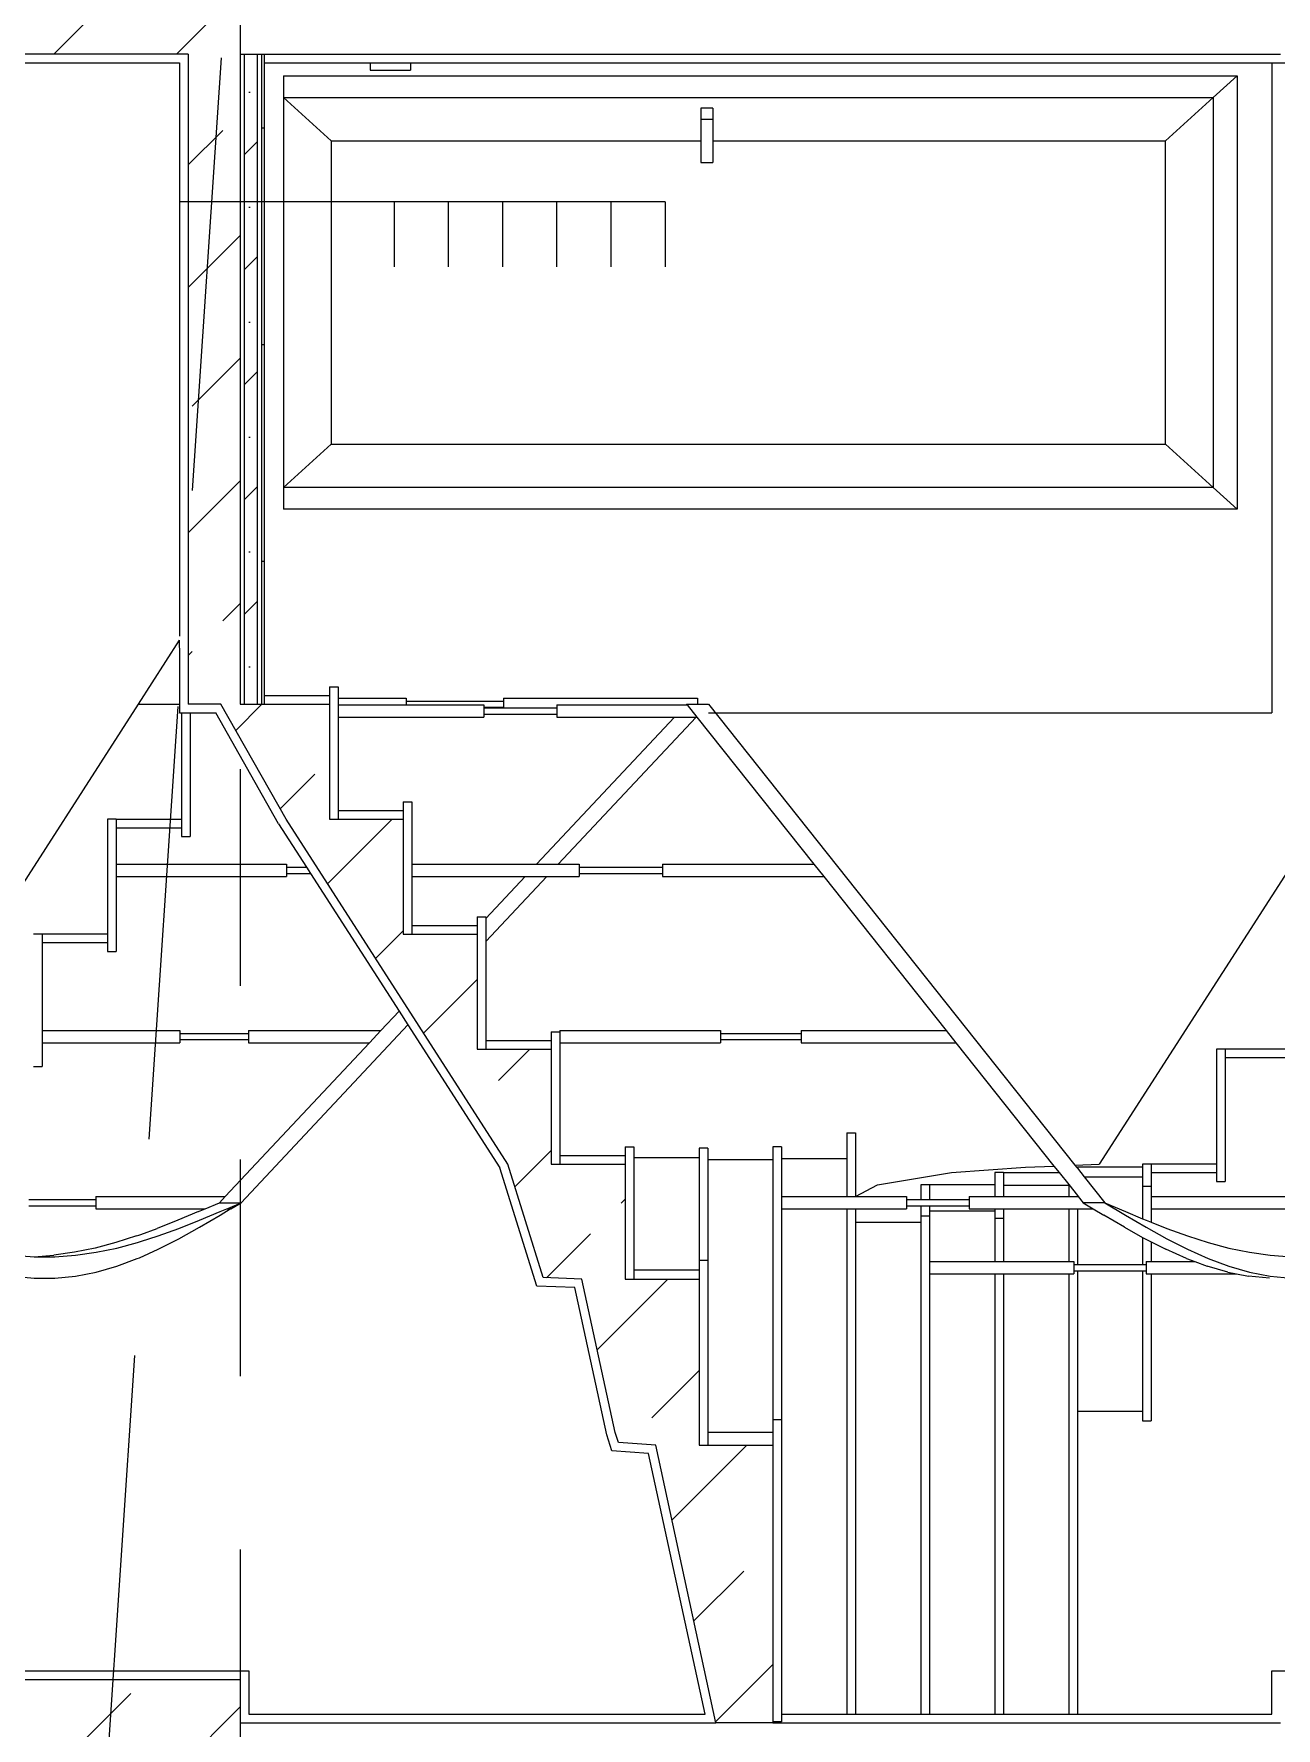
# Model space of a CAD drawing. Header units: metres. Extents: x -220 to 294, y -29 to 18.
# Drawn here: x -187.033 to -186.316, y -6.048 to -5.071 of the extents above; entities that cross this region are included whole.
import ezdxf

# ---------------------------------------------------------------- set-up
doc = ezdxf.new("R2010")
doc.units = ezdxf.units.M
doc.header["$MEASUREMENT"] = 0
doc.linetypes.add('DASHED2', pattern=[0.375, 0.25, -0.125])
doc.linetypes.add('DASHED4', pattern=[0.1875, 0.125, -0.0625])
for name, color, linetype in [('Cizgi', 7, 'Continuous'), ('Rota', 7, 'Continuous'), ('Standart', 7, 'Continuous'), ('Tarama', 7, 'Continuous')]:
    doc.layers.add(name, color=color, linetype=linetype)

msp = doc.modelspace()

# ---------------------------------------------------------------- hatches: boundary and pattern name
at = {"layer": 'Tarama', "linetype": 'Continuous', "lineweight": -3}
h = msp.add_hatch(dxfattribs=at)
h.set_pattern_fill('ANSI33', color=58, scale=0.4, style=0)
h.paths.add_polyline_path([(-187.03851, -5.08239), (-187.03851, -5.01989), (-186.91351, -5.01989), (-186.91351, -5.08239)])
h = msp.add_hatch(dxfattribs=at)
h.set_pattern_fill('ANSI33', color=58, scale=0.4, style=0)
h.paths.add_polyline_path([(-186.94351, -5.45739), (-186.94351, -5.08239), (-186.91351, -5.08239), (-186.91351, -5.45739)])
h = msp.add_hatch(dxfattribs=at)
h.set_pattern_fill('DOTS', color=58, scale=0.8, style=0)
h.paths.add_polyline_path([(-186.91351, -5.45739), (-186.91351, -5.08239), (-186.91101, -5.08239), (-186.91101, -5.45739)])
h = msp.add_hatch(dxfattribs=at)
h.set_pattern_fill('SACNCR', color=58, scale=0.5, style=0)
h.paths.add_polyline_path([(-186.91101, -5.45739), (-186.91101, -5.08239), (-186.90351, -5.08239), (-186.90351, -5.45739)])
h = msp.add_hatch(dxfattribs=at)
h.set_pattern_fill('DOTS', color=58, scale=0.8, style=0)
h.paths.add_polyline_path([(-186.90351, -5.45739), (-186.90351, -5.08239), (-186.90101, -5.08239), (-186.90101, -5.45739)])
h = msp.add_hatch(dxfattribs=at)
h.set_pattern_fill('NET', color=163, style=0)
h.paths.add_polyline_path([(-186.90101, -5.45739), (-186.90101, -5.08239), (-186.89976, -5.08239), (-186.89976, -5.45739)])
h = msp.add_hatch(dxfattribs=at)
h.set_pattern_fill('ANSI33', color=58, scale=0.4, style=0)
h.paths.add_polyline_path([(-186.6392, -6.04489), (-186.67388, -5.88476), (-186.6954, -5.88319), (-186.69729, -5.87745), (-186.71653, -5.78902), (-186.73881, -5.7881), (-186.75917, -5.72265), (-186.88711, -5.5237), (-186.92476, -5.45739), (-186.86211, -5.45739), (-186.86211, -5.5237), (-186.81947, -5.5237), (-186.81947, -5.59002), (-186.77682, -5.59002), (-186.77682, -5.65634), (-186.73417, -5.65634), (-186.73417, -5.72265), (-186.69153, -5.72265), (-186.69153, -5.78902), (-186.64888, -5.78902), (-186.64888, -5.88476), (-186.60623, -5.88476), (-186.60623, -6.04489)])
h = msp.add_hatch(dxfattribs=at)
h.set_pattern_fill('ANSI33', color=58, scale=0.4, style=0)
h.paths.add_polyline_path([(-187.03851, -6.08239), (-187.03851, -6.01989), (-186.91351, -6.01989), (-186.91351, -6.08239)])

# ---------------------------------------------------------------- linework, layer by layer
at = {"layer": 'Cizgi', "color": 73, "linetype": 'DASHED4', "lineweight": -3}
msp.add_lwpolyline([(-186.91351, -3.01989), (-186.91351, -6.95739)], dxfattribs=at)
at = {"layer": 'Cizgi', "color": 7, "linetype": 'Continuous', "lineweight": -3}
for points in [[(-186.91351, -5.04489), (-186.91351, -5.08239)], [(-186.94351, -5.08239), (-187.03851, -5.08239)], [(-186.94351, -5.08239), (-186.94351, -5.34473)], [(-186.91351, -5.08239), (-186.91351, -5.45739)], [(-186.94351, -5.34473), (-186.94351, -5.45739)], [(-186.92476, -5.45739), (-186.94351, -5.45739)], [(-186.88711, -5.5237), (-186.92476, -5.45739)], [(-186.91351, -5.45739), (-186.89976, -5.45739)], [(-186.89976, -5.45739), (-186.86211, -5.45739)], [(-186.86211, -5.45739), (-186.86211, -5.5237)], [(-186.75917, -5.72265), (-186.88711, -5.5237)], [(-186.86211, -5.5237), (-186.85711, -5.5237)], [(-186.85711, -5.5237), (-186.81947, -5.5237)], [(-186.81947, -5.5237), (-186.81947, -5.59002)], [(-186.81947, -5.59002), (-186.81447, -5.59002)], [(-186.81447, -5.59002), (-186.77682, -5.59002)], [(-186.77682, -5.59002), (-186.77682, -5.65634)], [(-186.77682, -5.65634), (-186.77182, -5.65634)], [(-186.77182, -5.65634), (-186.73417, -5.65634)], [(-186.73417, -5.65634), (-186.73417, -5.72265)], [(-186.73881, -5.7881), (-186.75917, -5.72265)], [(-186.73417, -5.72265), (-186.72917, -5.72265)], [(-186.72917, -5.72265), (-186.69153, -5.72265)], [(-186.69153, -5.72265), (-186.69153, -5.78902)], [(-186.71653, -5.78902), (-186.73881, -5.7881)], [(-186.69729, -5.87745), (-186.71653, -5.78902)], [(-186.69153, -5.78902), (-186.68653, -5.78902)], [(-186.68653, -5.78902), (-186.64888, -5.78902)], [(-186.64888, -5.78902), (-186.64888, -5.88476)], [(-186.6954, -5.88319), (-186.69729, -5.87745)], [(-186.67388, -5.88476), (-186.6954, -5.88319)], [(-186.6392, -6.04489), (-186.67388, -5.88476)], [(-186.64888, -5.88476), (-186.64388, -5.88476)], [(-186.64388, -5.88476), (-186.60623, -5.88476)], [(-186.60623, -5.88476), (-186.60623, -6.04436)], [(-187.32623, -6.01989), (-186.98947, -6.01989)], [(-186.98947, -6.01989), (-186.91351, -6.01989)], [(-186.91351, -6.01989), (-186.91351, -6.04489)], [(-186.91351, -6.04489), (-186.91351, -6.08239)], [(-186.60623, -6.04489), (-186.6392, -6.04489)], [(-186.60623, -6.04436), (-186.60623, -6.04489)]]:
    msp.add_lwpolyline(points, dxfattribs=at)
at = {"layer": 'Cizgi', "color": 241, "linetype": 'Continuous', "lineweight": -3}
for points in [[(-187.62476, -5.08739), (-186.94851, -5.08739)], [(-186.94851, -5.08739), (-186.94851, -5.41819)], [(-186.89976, -5.08739), (-186.83851, -5.08739)], [(-186.83851, -5.08739), (-186.81529, -5.08739)], [(-186.81529, -5.08739), (-186.22351, -5.08739)], [(-186.94867, -5.42047), (-186.94851, -5.42933)], [(-186.94851, -5.42933), (-186.94851, -5.45739)], [(-186.94851, -5.45739), (-186.94851, -5.46239)], [(-186.94851, -5.46239), (-186.94741, -5.46239)], [(-186.94741, -5.46239), (-186.94241, -5.46239)], [(-186.94241, -5.46239), (-186.92767, -5.46239)], [(-186.89139, -5.52629), (-186.92767, -5.46239)], [(-186.89139, -5.52629), (-186.87521, -5.55145)], [(-186.87521, -5.55145), (-186.87294, -5.55499)], [(-186.87294, -5.55499), (-186.82192, -5.63433)], [(-186.82192, -5.63433), (-186.81683, -5.64224)], [(-186.81683, -5.64224), (-186.76374, -5.72479)], [(-186.74253, -5.79295), (-186.76374, -5.72479)], [(-186.72059, -5.79385), (-186.74253, -5.79295)], [(-186.70212, -5.87877), (-186.72059, -5.79385)], [(-186.6991, -5.88793), (-186.70212, -5.87877)], [(-186.67797, -5.88947), (-186.6991, -5.88793)], [(-186.6454, -6.03989), (-186.67797, -5.88947)], [(-187.15564, -6.01489), (-186.98913, -6.01489)], [(-186.98913, -6.01489), (-186.98766, -6.01489)], [(-186.98766, -6.01489), (-186.90851, -6.01489)], [(-186.90851, -6.01489), (-186.90851, -6.03989)], [(-186.31851, -6.03989), (-186.31851, -6.01489)], [(-186.31851, -6.01489), (-186.18351, -6.01489)], [(-186.90851, -6.03989), (-186.6454, -6.03989)], [(-186.60123, -6.03989), (-186.56358, -6.03989)], [(-186.56358, -6.03989), (-186.55858, -6.03989)], [(-186.55858, -6.03989), (-186.52094, -6.03989)], [(-186.52094, -6.03989), (-186.51594, -6.03989)], [(-186.51594, -6.03989), (-186.47829, -6.03989)], [(-186.47829, -6.03989), (-186.47329, -6.03989)], [(-186.47329, -6.03989), (-186.43564, -6.03989)], [(-186.43564, -6.03989), (-186.43064, -6.03989)], [(-186.43064, -6.03989), (-186.31851, -6.03989)]]:
    msp.add_lwpolyline(points, dxfattribs=at)
at = {"layer": 'Cizgi', "color": 166, "linetype": 'Continuous', "lineweight": -3}
for points in [[(-186.91351, -5.08239), (-186.89976, -5.08239)], [(-186.89976, -5.08239), (-186.31351, -5.08239)], [(-186.91351, -6.04489), (-186.6392, -6.04489)], [(-186.60623, -6.04489), (-186.31351, -6.04489)]]:
    msp.add_lwpolyline(points, dxfattribs=at)
at = {"layer": 'Cizgi', "color": 38, "linetype": 'Continuous', "lineweight": -3}
for points in [[(-186.91101, -5.45739), (-186.91101, -5.08239)], [(-186.90351, -5.45739), (-186.90351, -5.08239)], [(-186.90101, -5.45739), (-186.90101, -5.08239)]]:
    msp.add_lwpolyline(points, dxfattribs=at)
at = {"layer": 'Cizgi', "color": 59, "linetype": 'Continuous', "lineweight": -3}
for points in [[(-186.89976, -5.08239), (-186.89976, -5.08739)], [(-186.89976, -5.08739), (-186.89976, -5.45239)], [(-186.89976, -5.45239), (-186.86211, -5.45239)], [(-186.89976, -5.45239), (-186.89976, -5.45739)], [(-186.86211, -5.44739), (-186.86211, -5.45239)], [(-186.86211, -5.44739), (-186.85711, -5.44739)], [(-186.86211, -5.45239), (-186.86211, -5.45739)], [(-186.85711, -5.44739), (-186.85711, -5.45385)], [(-186.85711, -5.45385), (-186.85711, -5.45776)], [(-186.85711, -5.45776), (-186.85711, -5.46483)], [(-186.85711, -5.46483), (-186.85711, -5.5187)], [(-186.85711, -5.5187), (-186.81947, -5.5187)], [(-186.85711, -5.5187), (-186.85711, -5.5237)], [(-186.81947, -5.5137), (-186.81947, -5.5187)], [(-186.81947, -5.5137), (-186.81447, -5.5137)], [(-186.81947, -5.5187), (-186.81947, -5.5237)], [(-186.81447, -5.5137), (-186.81447, -5.54968)], [(-186.81447, -5.54968), (-186.81447, -5.55675)], [(-186.81447, -5.55675), (-186.81447, -5.58502)], [(-186.81447, -5.58502), (-186.77682, -5.58502)], [(-186.81447, -5.58502), (-186.81447, -5.59002)], [(-186.77682, -5.58002), (-186.77682, -5.58502)], [(-186.77682, -5.58002), (-186.77182, -5.58002)], [(-186.77682, -5.58502), (-186.77682, -5.59002)], [(-186.77182, -5.58002), (-186.77182, -5.5809)], [(-186.77182, -5.5809), (-186.77182, -5.59423)], [(-186.77182, -5.59423), (-186.77182, -5.65134)], [(-186.73417, -5.64634), (-186.73417, -5.65134)], [(-186.73417, -5.64634), (-186.72917, -5.64634)], [(-186.72917, -5.64634), (-186.72917, -5.65259)], [(-186.77182, -5.65134), (-186.73417, -5.65134)], [(-186.77182, -5.65134), (-186.77182, -5.65634)], [(-186.73417, -5.65134), (-186.73417, -5.65634)], [(-186.72917, -5.65259), (-186.72917, -5.71765)], [(-186.69153, -5.71265), (-186.69153, -5.71765)], [(-186.69153, -5.71265), (-186.68653, -5.71265)], [(-186.68653, -5.71265), (-186.68653, -5.71893)], [(-186.72917, -5.71765), (-186.69153, -5.71765)], [(-186.72917, -5.71765), (-186.72917, -5.72265)], [(-186.69153, -5.71765), (-186.69153, -5.72265)], [(-186.68653, -5.71893), (-186.68653, -5.78353)], [(-186.68653, -5.78353), (-186.64888, -5.78353)], [(-186.68653, -5.78353), (-186.68653, -5.78902)], [(-186.64888, -5.77805), (-186.64888, -5.78353)], [(-186.64888, -5.77805), (-186.64388, -5.77805)], [(-186.64888, -5.78353), (-186.64888, -5.78902)], [(-186.64388, -5.77805), (-186.64388, -5.87733)], [(-186.60623, -5.86991), (-186.60623, -5.87733)], [(-186.60623, -5.86991), (-186.60123, -5.86991)], [(-186.60123, -5.86991), (-186.60123, -6.03989)], [(-186.64388, -5.87733), (-186.60623, -5.87733)], [(-186.64388, -5.87733), (-186.64388, -5.88476)], [(-186.60623, -5.87733), (-186.60623, -5.88476)], [(-186.60123, -6.04436), (-186.60623, -6.04436)], [(-186.60123, -6.03989), (-186.60123, -6.04436)]]:
    msp.add_lwpolyline(points, dxfattribs=at)
at = {"layer": 'Cizgi', "color": 98, "linetype": 'Continuous', "lineweight": -3}
for points in [[(-186.83851, -5.08739), (-186.83851, -5.09176)], [(-186.81529, -5.08739), (-186.81529, -5.09176)], [(-186.88851, -5.09489), (-186.88851, -5.10739)], [(-186.88851, -5.09489), (-186.33851, -5.09489)], [(-186.83851, -5.09176), (-186.81529, -5.09176)], [(-186.35226, -5.10739), (-186.33851, -5.09489)], [(-186.33851, -5.09489), (-186.33851, -5.34489)], [(-186.88851, -5.10739), (-186.35226, -5.10739)], [(-186.88851, -5.10739), (-186.86101, -5.13239)], [(-186.88851, -5.10739), (-186.88851, -5.33239)], [(-186.37976, -5.13239), (-186.35226, -5.10739)], [(-186.35226, -5.10739), (-186.35226, -5.33239)], [(-186.64101, -5.11364), (-186.64789, -5.11364)], [(-186.64789, -5.11364), (-186.64789, -5.11989)], [(-186.64789, -5.11989), (-186.64101, -5.11989)], [(-186.64789, -5.11989), (-186.64789, -5.13239)], [(-186.64101, -5.11364), (-186.64101, -5.11989)], [(-186.64101, -5.11989), (-186.64101, -5.13239)], [(-186.86101, -5.13239), (-186.64789, -5.13239)], [(-186.86101, -5.13239), (-186.86101, -5.30739)], [(-186.64789, -5.13239), (-186.64789, -5.14489)], [(-186.64101, -5.13239), (-186.37976, -5.13239)], [(-186.64101, -5.13239), (-186.64101, -5.14489)], [(-186.37976, -5.30739), (-186.37976, -5.13239)], [(-186.64789, -5.14489), (-186.64101, -5.14489)], [(-186.86101, -5.30739), (-186.88851, -5.33239)], [(-186.86101, -5.30739), (-186.37976, -5.30739)], [(-186.37976, -5.30739), (-186.35226, -5.33239)], [(-186.35226, -5.33239), (-186.88851, -5.33239)], [(-186.88851, -5.33239), (-186.88851, -5.34489)], [(-186.35226, -5.33239), (-186.33851, -5.34489)], [(-186.33851, -5.34489), (-186.88851, -5.34489)], [(-186.94867, -5.42047), (-186.97241, -5.45739)], [(-186.97241, -5.45739), (-187.143, -5.72265)], [(-186.97241, -5.45739), (-186.95118, -5.45739)], [(-186.95118, -5.45739), (-186.95038, -5.45739)], [(-186.95038, -5.45739), (-186.94851, -5.45739)], [(-186.85711, -5.45385), (-186.81776, -5.45385)], [(-186.85711, -5.45776), (-186.81776, -5.45776)], [(-186.81776, -5.45385), (-186.81776, -5.45562)], [(-186.81776, -5.45562), (-186.76176, -5.45562)], [(-186.81776, -5.45562), (-186.81776, -5.45776)], [(-186.81776, -5.45776), (-186.77293, -5.45776)], [(-186.77293, -5.45776), (-186.77293, -5.45915)], [(-186.77293, -5.45915), (-186.76176, -5.45915)], [(-186.77293, -5.45915), (-186.77293, -5.45953)], [(-186.77293, -5.45953), (-186.76176, -5.45953)], [(-186.77293, -5.45953), (-186.77293, -5.46307)], [(-186.76176, -5.45385), (-186.64976, -5.45385)], [(-186.76176, -5.45385), (-186.76176, -5.45562)], [(-186.76176, -5.45562), (-186.76176, -5.45915)], [(-186.76176, -5.45915), (-186.76176, -5.45953)], [(-186.76176, -5.45953), (-186.73083, -5.45953)], [(-186.73083, -5.45776), (-186.65636, -5.45776)], [(-186.73083, -5.45776), (-186.73083, -5.45953)], [(-186.73083, -5.45953), (-186.73083, -5.46307)], [(-186.65601, -5.45739), (-186.65636, -5.45776)], [(-186.65636, -5.45776), (-186.65571, -5.45776)], [(-186.65601, -5.45739), (-186.65571, -5.45776)], [(-186.65601, -5.45739), (-186.64976, -5.45739)], [(-186.65571, -5.45776), (-186.65009, -5.46483)], [(-186.64976, -5.45385), (-186.64976, -5.45739)], [(-186.64976, -5.45739), (-186.64351, -5.45739)], [(-186.64351, -5.45739), (-186.43204, -5.72323)], [(-186.24741, -5.45739), (-186.418, -5.72265)], [(-186.94741, -5.46239), (-186.94741, -5.5237)], [(-186.94241, -5.46239), (-186.94241, -5.5337)], [(-186.85711, -5.46483), (-186.77293, -5.46483)], [(-186.77293, -5.46307), (-186.73083, -5.46307)], [(-186.77293, -5.46307), (-186.77293, -5.46483)], [(-186.66299, -5.46483), (-186.74255, -5.54968)], [(-186.73083, -5.46307), (-186.73083, -5.46483)], [(-186.73083, -5.46483), (-186.66299, -5.46483)], [(-186.65049, -5.46483), (-186.73005, -5.54968)], [(-186.66299, -5.46483), (-186.65049, -5.46483)], [(-186.65049, -5.46483), (-186.65009, -5.46483)], [(-186.65009, -5.46483), (-186.58259, -5.54968)], [(-186.98505, -5.5237), (-186.99005, -5.5237)], [(-186.99005, -5.5237), (-186.99005, -5.59002)], [(-186.98505, -5.5237), (-186.95569, -5.5237)], [(-186.98505, -5.5237), (-186.98505, -5.5287)], [(-186.98505, -5.5287), (-186.95603, -5.5287)], [(-186.98505, -5.5287), (-186.98505, -5.54968)], [(-186.95603, -5.5287), (-186.95514, -5.5287)], [(-186.95569, -5.5237), (-186.95481, -5.5237)], [(-186.95514, -5.5287), (-186.94741, -5.5287)], [(-186.95481, -5.5237), (-186.94741, -5.5237)], [(-186.94741, -5.5237), (-186.94741, -5.5287)], [(-186.94741, -5.5287), (-186.94741, -5.5337)], [(-186.94741, -5.5337), (-186.94241, -5.5337)], [(-186.98505, -5.54968), (-186.95746, -5.54968)], [(-186.98505, -5.54968), (-186.98505, -5.55675)], [(-186.95968, -5.54968), (-186.88688, -5.54968)], [(-186.88688, -5.54968), (-186.88688, -5.55145)], [(-186.81447, -5.54968), (-186.74255, -5.54968)], [(-186.74255, -5.54968), (-186.73005, -5.54968)], [(-186.73005, -5.54968), (-186.71809, -5.54968)], [(-186.71809, -5.54968), (-186.71809, -5.55145)], [(-186.66991, -5.54968), (-186.58259, -5.54968)], [(-186.66991, -5.54968), (-186.66991, -5.55145)], [(-186.58259, -5.54968), (-186.57697, -5.55675)], [(-186.98505, -5.55675), (-186.95794, -5.55675)], [(-186.98505, -5.55675), (-186.98505, -5.60002)], [(-186.95794, -5.55675), (-186.88688, -5.55675)], [(-186.88688, -5.55145), (-186.87521, -5.55145)], [(-186.88688, -5.55145), (-186.88688, -5.55499)], [(-186.88688, -5.55499), (-186.87294, -5.55499)], [(-186.88688, -5.55499), (-186.88688, -5.55675)], [(-186.81447, -5.55675), (-186.74918, -5.55675)], [(-186.74918, -5.55675), (-186.77182, -5.5809)], [(-186.73668, -5.55675), (-186.77182, -5.59423)], [(-186.74918, -5.55675), (-186.73668, -5.55675)], [(-186.73668, -5.55675), (-186.71809, -5.55675)], [(-186.71809, -5.55145), (-186.66991, -5.55145)], [(-186.71809, -5.55145), (-186.71809, -5.55499)], [(-186.71809, -5.55499), (-186.66991, -5.55499)], [(-186.71809, -5.55499), (-186.71809, -5.55675)], [(-186.66991, -5.55145), (-186.66991, -5.55499)], [(-186.66991, -5.55499), (-186.66991, -5.55675)], [(-186.66991, -5.55675), (-186.57697, -5.55675)], [(-186.57697, -5.55675), (-186.50636, -5.64552)], [(-187.0277, -5.59002), (-187.0327, -5.59002)], [(-186.99005, -5.59002), (-187.0277, -5.59002)], [(-187.0277, -5.59002), (-187.0277, -5.59502)], [(-186.99005, -5.59502), (-187.0277, -5.59502)], [(-187.0277, -5.59502), (-187.0277, -5.64552)], [(-186.99005, -5.59002), (-186.99005, -5.59502)], [(-186.99005, -5.59502), (-186.99005, -5.60002)], [(-186.99005, -5.60002), (-186.98505, -5.60002)], [(-186.82192, -5.63433), (-186.83241, -5.64552)], [(-187.0277, -5.64552), (-186.96398, -5.64552)], [(-187.0277, -5.64552), (-187.0277, -5.65259)], [(-186.96398, -5.64552), (-186.96293, -5.64552)], [(-186.96293, -5.64552), (-186.94841, -5.64552)], [(-186.94841, -5.64552), (-186.94841, -5.64728)], [(-186.94841, -5.64728), (-186.90876, -5.64728)], [(-186.94841, -5.64728), (-186.94841, -5.65082)], [(-186.81683, -5.64224), (-186.91307, -5.74489)], [(-186.90876, -5.64552), (-186.83241, -5.64552)], [(-186.90876, -5.64552), (-186.90876, -5.64728)], [(-186.90876, -5.64728), (-186.90876, -5.65082)], [(-186.83241, -5.64552), (-186.83904, -5.65259)], [(-186.72917, -5.64552), (-186.63642, -5.64552)], [(-186.72917, -5.64552), (-186.72917, -5.64634)], [(-186.63642, -5.64552), (-186.63642, -5.64728)], [(-186.63642, -5.64728), (-186.59005, -5.64728)], [(-186.63642, -5.64728), (-186.63642, -5.65082)], [(-186.59005, -5.64552), (-186.50636, -5.64552)], [(-186.59005, -5.64552), (-186.59005, -5.64728)], [(-186.59005, -5.64728), (-186.59005, -5.65082)], [(-186.50636, -5.64552), (-186.50074, -5.65259)], [(-187.0277, -5.65259), (-186.96447, -5.65259)], [(-187.0277, -5.65259), (-187.0277, -5.66634)], [(-186.96447, -5.65259), (-186.96341, -5.65259)], [(-186.96341, -5.65259), (-186.94841, -5.65259)], [(-186.94841, -5.65082), (-186.90876, -5.65082)], [(-186.94841, -5.65082), (-186.94841, -5.65259)], [(-186.83904, -5.65259), (-186.92226, -5.74135)], [(-186.90876, -5.65082), (-186.90876, -5.65259)], [(-186.90876, -5.65259), (-186.83904, -5.65259)], [(-186.72917, -5.65259), (-186.63642, -5.65259)], [(-186.63642, -5.65082), (-186.59005, -5.65082)], [(-186.63642, -5.65082), (-186.63642, -5.65259)], [(-186.59005, -5.65082), (-186.59005, -5.65259)], [(-186.59005, -5.65259), (-186.50074, -5.65259)], [(-186.50074, -5.65259), (-186.44415, -5.72374)], [(-186.34535, -5.65634), (-186.35035, -5.65634)], [(-186.35035, -5.65634), (-186.35035, -5.72265)], [(-186.3077, -5.65634), (-186.34535, -5.65634)], [(-186.34535, -5.65634), (-186.34535, -5.66134)], [(-187.0327, -5.66634), (-187.0277, -5.66634)], [(-186.3077, -5.66134), (-186.34535, -5.66134)], [(-186.34535, -5.66134), (-186.34535, -5.73265)], [(-186.56358, -5.70453), (-186.56358, -5.71952)], [(-186.56358, -5.70453), (-186.55858, -5.70453)], [(-186.55858, -5.70453), (-186.55858, -5.7413)], [(-186.64388, -5.71345), (-186.64888, -5.71345)], [(-186.64888, -5.71345), (-186.64888, -5.71893)], [(-186.64388, -5.71345), (-186.64388, -5.72011)], [(-186.60123, -5.71268), (-186.60623, -5.71268)], [(-186.60623, -5.71268), (-186.60623, -5.72011)], [(-186.60123, -5.71268), (-186.60123, -5.71952)], [(-186.64888, -5.71893), (-186.68653, -5.71893)], [(-186.64888, -5.71893), (-186.64888, -5.77805)], [(-186.60623, -5.72011), (-186.64388, -5.72011)], [(-186.64388, -5.72011), (-186.64388, -5.77805)], [(-186.60623, -5.72011), (-186.60623, -5.86991)], [(-186.56358, -5.71952), (-186.60123, -5.71952)], [(-186.60123, -5.71952), (-186.60123, -5.74135)], [(-186.56358, -5.71952), (-186.56358, -5.74135)], [(-186.50329, -5.72753), (-186.46064, -5.72442)], [(-186.46064, -5.72442), (-186.44415, -5.72374)], [(-186.44415, -5.72374), (-186.44113, -5.72753)], [(-186.43204, -5.72323), (-186.418, -5.72265)], [(-186.43204, -5.72323), (-186.4311, -5.72442)], [(-186.4311, -5.72442), (-186.43064, -5.72442)], [(-186.4311, -5.72442), (-186.43064, -5.725)], [(-186.393, -5.72442), (-186.43064, -5.72442)], [(-186.43064, -5.72442), (-186.43064, -5.725)], [(-186.43064, -5.725), (-186.42674, -5.7299)], [(-186.388, -5.72265), (-186.393, -5.72265)], [(-186.393, -5.72265), (-186.393, -5.72442)], [(-186.393, -5.72442), (-186.393, -5.7299)], [(-186.35035, -5.72265), (-186.388, -5.72265)], [(-186.388, -5.72265), (-186.388, -5.72765)], [(-186.35035, -5.72265), (-186.35035, -5.72765)], [(-186.55858, -5.7413), (-186.54594, -5.73452)], [(-186.54594, -5.73452), (-186.50329, -5.72753)], [(-186.51594, -5.73452), (-186.52094, -5.73452)], [(-186.52094, -5.73452), (-186.52094, -5.74312)], [(-186.47829, -5.73452), (-186.51594, -5.73452)], [(-186.51594, -5.73452), (-186.51594, -5.74312)], [(-186.47329, -5.72753), (-186.47829, -5.72753)], [(-186.47829, -5.72753), (-186.47829, -5.73452)], [(-186.47829, -5.73452), (-186.47829, -5.74135)], [(-186.47329, -5.72753), (-186.44113, -5.72753)], [(-186.47329, -5.72753), (-186.47329, -5.73495)], [(-186.43564, -5.73495), (-186.47329, -5.73495)], [(-186.47329, -5.73495), (-186.47329, -5.74135)], [(-186.44113, -5.72753), (-186.43564, -5.73443)], [(-186.43564, -5.73443), (-186.43564, -5.73495)], [(-186.43564, -5.73443), (-186.43064, -5.74071)], [(-186.43564, -5.73495), (-186.43564, -5.74135)], [(-186.42674, -5.7299), (-186.393, -5.7299)], [(-186.42674, -5.7299), (-186.41482, -5.74489)], [(-186.393, -5.7299), (-186.393, -5.73539)], [(-186.393, -5.73539), (-186.393, -5.75418)], [(-186.393, -5.73539), (-186.388, -5.73539)], [(-186.35035, -5.72765), (-186.388, -5.72765)], [(-186.388, -5.72765), (-186.388, -5.73539)], [(-186.388, -5.73539), (-186.388, -5.74135)], [(-186.35035, -5.72765), (-186.35035, -5.73265)], [(-186.35035, -5.73265), (-186.34535, -5.73265)], [(-187.03553, -5.74312), (-186.99679, -5.74312)], [(-186.99679, -5.74135), (-186.97051, -5.74135)], [(-186.99679, -5.74135), (-186.99679, -5.74312)], [(-186.99679, -5.74312), (-186.99679, -5.74665)], [(-186.97051, -5.74135), (-186.96934, -5.74135)], [(-186.96934, -5.74135), (-186.92226, -5.74135)], [(-186.93378, -5.74842), (-186.92557, -5.74489)], [(-186.92226, -5.74135), (-186.92557, -5.74489)], [(-186.92557, -5.74489), (-186.91307, -5.74489)], [(-186.91932, -5.74758), (-186.91307, -5.74489)], [(-186.91893, -5.74842), (-186.91307, -5.74489)], [(-186.60123, -5.74135), (-186.60123, -5.74842)], [(-186.60123, -5.74135), (-186.56358, -5.74135)], [(-186.56358, -5.74135), (-186.55858, -5.7413)], [(-186.55858, -5.7413), (-186.52917, -5.74135)], [(-186.52917, -5.74135), (-186.52917, -5.74312)], [(-186.52917, -5.74312), (-186.52094, -5.74312)], [(-186.52917, -5.74312), (-186.52917, -5.74665)], [(-186.52094, -5.74312), (-186.51594, -5.74312)], [(-186.51594, -5.74312), (-186.49314, -5.74312)], [(-186.49314, -5.74135), (-186.47829, -5.74135)], [(-186.49314, -5.74135), (-186.49314, -5.74312)], [(-186.49314, -5.74312), (-186.49314, -5.74665)], [(-186.47829, -5.74135), (-186.47329, -5.74135)], [(-186.47329, -5.74135), (-186.43564, -5.74135)], [(-186.43564, -5.74135), (-186.43064, -5.74135)], [(-186.43064, -5.74071), (-186.43064, -5.74135)], [(-186.43064, -5.74071), (-186.43013, -5.74135)], [(-186.43064, -5.74135), (-186.43013, -5.74135)], [(-186.43013, -5.74135), (-186.42732, -5.74489)], [(-186.42732, -5.74489), (-186.42146, -5.74842)], [(-186.41482, -5.74489), (-186.42732, -5.74489)], [(-186.41482, -5.74489), (-186.40289, -5.75003)], [(-186.41482, -5.74489), (-186.40289, -5.75209)], [(-186.388, -5.74135), (-186.31053, -5.74135)], [(-186.388, -5.74135), (-186.388, -5.74842)], [(-187.03553, -5.74665), (-186.99679, -5.74665)], [(-186.99679, -5.74665), (-186.99679, -5.74842)], [(-186.99679, -5.74842), (-186.97099, -5.74842)], [(-186.97099, -5.74842), (-186.96981, -5.74842)], [(-186.96981, -5.74842), (-186.93378, -5.74842)], [(-186.94944, -5.75503), (-186.96138, -5.75976)], [(-186.93751, -5.75003), (-186.94944, -5.75503)], [(-186.94888, -5.75976), (-186.93694, -5.75503)], [(-186.93751, -5.75003), (-186.93378, -5.74842)], [(-186.93694, -5.75503), (-186.92501, -5.75003)], [(-186.93694, -5.75909), (-186.92501, -5.75209)], [(-186.92501, -5.75003), (-186.92128, -5.74842)], [(-186.92501, -5.75209), (-186.91932, -5.74842)], [(-186.92128, -5.74842), (-186.91932, -5.74758)], [(-186.92128, -5.74842), (-186.91932, -5.74842)], [(-186.91932, -5.74758), (-186.91932, -5.74842)], [(-186.91932, -5.74842), (-186.91893, -5.74842)], [(-186.60123, -5.74842), (-186.56358, -5.74842)], [(-186.60123, -5.74842), (-186.60123, -5.86991)], [(-186.56358, -5.74842), (-186.56358, -6.03989)], [(-186.56358, -5.74842), (-186.55858, -5.74842)], [(-186.55858, -5.74842), (-186.55858, -5.75634)], [(-186.55858, -5.74842), (-186.52917, -5.74842)], [(-186.52917, -5.74665), (-186.52094, -5.74665)], [(-186.52917, -5.74665), (-186.52917, -5.74842)], [(-186.52094, -5.74665), (-186.52094, -5.75239)], [(-186.52094, -5.74665), (-186.51594, -5.74665)], [(-186.52094, -5.75239), (-186.52094, -5.75634)], [(-186.52094, -5.75239), (-186.51594, -5.75239)], [(-186.51594, -5.74665), (-186.51594, -5.74952)], [(-186.51594, -5.74665), (-186.49314, -5.74665)], [(-186.51594, -5.74952), (-186.47829, -5.74952)], [(-186.51594, -5.74952), (-186.51594, -5.75239)], [(-186.51594, -5.75239), (-186.51594, -5.77885)], [(-186.49314, -5.74665), (-186.49314, -5.74842)], [(-186.49314, -5.74842), (-186.47829, -5.74842)], [(-186.47829, -5.74842), (-186.47829, -5.74952)], [(-186.47829, -5.74842), (-186.47329, -5.74842)], [(-186.47829, -5.74952), (-186.47829, -5.75384)], [(-186.47829, -5.75384), (-186.47829, -5.77885)], [(-186.47829, -5.75384), (-186.47329, -5.75384)], [(-186.47329, -5.74842), (-186.47329, -5.75384)], [(-186.47329, -5.74842), (-186.43564, -5.74842)], [(-186.47329, -5.75384), (-186.47329, -5.77885)], [(-186.43564, -5.74842), (-186.43564, -5.77885)], [(-186.43564, -5.74842), (-186.43064, -5.74842)], [(-186.43064, -5.74842), (-186.43064, -5.78062)], [(-186.43064, -5.74842), (-186.42146, -5.74842)], [(-186.42146, -5.74842), (-186.41539, -5.75209)], [(-186.40345, -5.75909), (-186.41539, -5.75209)], [(-186.40289, -5.75003), (-186.393, -5.75418)], [(-186.40289, -5.75209), (-186.39095, -5.75909)], [(-186.393, -5.75418), (-186.39095, -5.75503)], [(-186.39095, -5.75503), (-186.388, -5.7562)], [(-186.388, -5.74842), (-186.388, -5.7562)], [(-186.388, -5.74842), (-186.31053, -5.74842)], [(-186.97331, -5.76408), (-186.98525, -5.76788)], [(-186.97331, -5.76408), (-186.97202, -5.76361)], [(-186.97202, -5.76361), (-186.97079, -5.76317)], [(-186.97107, -5.76734), (-186.96081, -5.76408)], [(-186.97079, -5.76317), (-186.96138, -5.75976)], [(-186.96081, -5.76408), (-186.94888, -5.75976)], [(-186.94888, -5.76571), (-186.93694, -5.75909)], [(-186.52094, -5.75634), (-186.55858, -5.75634)], [(-186.55858, -5.75634), (-186.55858, -6.03989)], [(-186.52094, -5.75634), (-186.52094, -6.03989)], [(-186.40345, -5.75909), (-186.393, -5.76489)], [(-186.393, -5.76489), (-186.393, -5.78062)], [(-186.393, -5.76489), (-186.39152, -5.76571)], [(-186.39095, -5.75909), (-186.37902, -5.76571)], [(-186.388, -5.7562), (-186.37902, -5.75976)], [(-186.37902, -5.75976), (-186.36709, -5.76408)], [(-186.36709, -5.76408), (-186.35515, -5.76788)], [(-187.00911, -5.7735), (-187.02105, -5.77518)], [(-186.99718, -5.77105), (-187.00911, -5.7735)], [(-187.00855, -5.77518), (-186.99661, -5.7735)], [(-186.98525, -5.76788), (-186.99718, -5.77105)], [(-186.99661, -5.7735), (-186.98468, -5.77105)], [(-186.98468, -5.77105), (-186.97275, -5.76788)], [(-186.97275, -5.76788), (-186.9723, -5.76774)], [(-186.9723, -5.76774), (-186.97107, -5.76734)], [(-186.97168, -5.7766), (-186.96081, -5.77176)], [(-186.96081, -5.77176), (-186.94888, -5.76571)], [(-186.39152, -5.76571), (-186.388, -5.76749)], [(-186.388, -5.76749), (-186.388, -5.77885)], [(-186.388, -5.76749), (-186.37959, -5.77176)], [(-186.36765, -5.77707), (-186.37959, -5.77176)], [(-186.37902, -5.76571), (-186.36709, -5.77176)], [(-186.36709, -5.77176), (-186.35515, -5.77707)], [(-186.35515, -5.76788), (-186.34322, -5.77105)], [(-186.34322, -5.77105), (-186.33128, -5.7735)], [(-186.33128, -5.7735), (-186.31935, -5.77518)], [(-187.04435, -5.77518), (-187.03242, -5.77603)], [(-187.03242, -5.77603), (-187.02105, -5.77518)], [(-187.03242, -5.77603), (-187.02048, -5.77603)], [(-187.02048, -5.77603), (-187.00855, -5.77518)], [(-186.99661, -5.78495), (-186.98468, -5.78151)], [(-186.98468, -5.78151), (-186.97294, -5.77715)], [(-186.97294, -5.77715), (-186.97168, -5.7766)], [(-186.51594, -5.77885), (-186.47829, -5.77885)], [(-186.51594, -5.77885), (-186.51594, -5.78592)], [(-186.47829, -5.77885), (-186.47329, -5.77885)], [(-186.47329, -5.77885), (-186.43564, -5.77885)], [(-186.43564, -5.77885), (-186.43264, -5.77885)], [(-186.43264, -5.77885), (-186.43264, -5.78062)], [(-186.43264, -5.78062), (-186.43064, -5.78062)], [(-186.43264, -5.78062), (-186.43264, -5.78415)], [(-186.43264, -5.78415), (-186.43064, -5.78415)], [(-186.43264, -5.78415), (-186.43264, -5.78592)], [(-186.43064, -5.78062), (-186.393, -5.78062)], [(-186.43064, -5.78415), (-186.43064, -5.86518)], [(-186.43064, -5.78415), (-186.393, -5.78415)], [(-186.393, -5.78062), (-186.39099, -5.78062)], [(-186.393, -5.78415), (-186.393, -5.86518)], [(-186.393, -5.78415), (-186.39099, -5.78415)], [(-186.39099, -5.77885), (-186.388, -5.77885)], [(-186.39099, -5.77885), (-186.39099, -5.78062)], [(-186.39099, -5.78062), (-186.39099, -5.78415)], [(-186.39099, -5.78415), (-186.39099, -5.78592)], [(-186.388, -5.77885), (-186.36287, -5.77885)], [(-186.36765, -5.77707), (-186.36287, -5.77885)], [(-186.36287, -5.77885), (-186.35572, -5.78151)], [(-186.34378, -5.78495), (-186.35572, -5.78151)], [(-186.35515, -5.77707), (-186.34322, -5.78151)], [(-186.34322, -5.78151), (-186.33128, -5.78495)], [(-186.31935, -5.77518), (-186.30742, -5.77603)], [(-187.04435, -5.7873), (-187.03242, -5.78849)], [(-187.03242, -5.78849), (-187.02048, -5.78849)], [(-187.02048, -5.78849), (-187.00855, -5.7873)], [(-187.00855, -5.7873), (-186.99661, -5.78495)], [(-186.51594, -5.78592), (-186.47829, -5.78592)], [(-186.51594, -5.78592), (-186.51594, -6.03989)], [(-186.47829, -5.78592), (-186.47829, -6.03989)], [(-186.47829, -5.78592), (-186.47329, -5.78592)], [(-186.47329, -5.78592), (-186.47329, -6.03989)], [(-186.47329, -5.78592), (-186.43564, -5.78592)], [(-186.43564, -5.78592), (-186.43564, -6.03989)], [(-186.43564, -5.78592), (-186.43264, -5.78592)], [(-186.39099, -5.78592), (-186.388, -5.78592)], [(-186.388, -5.78592), (-186.388, -5.87066)], [(-186.388, -5.78592), (-186.33885, -5.78592)], [(-186.34378, -5.78495), (-186.33885, -5.78592)], [(-186.33885, -5.78592), (-186.33185, -5.7873)], [(-186.31992, -5.78849), (-186.33185, -5.7873)], [(-186.33128, -5.78495), (-186.31935, -5.7873)], [(-186.31935, -5.7873), (-186.30742, -5.78849)], [(-186.43064, -5.86518), (-186.393, -5.86518)], [(-186.43064, -5.86518), (-186.43064, -6.03989)], [(-186.393, -5.86518), (-186.393, -5.87066)], [(-186.393, -5.87066), (-186.388, -5.87066)]]:
    msp.add_lwpolyline(points, dxfattribs=at)
at = {"layer": 'Cizgi', "color": 118, "linetype": 'Continuous', "lineweight": -3}
for points in [[(-186.31851, -5.08739), (-186.31851, -5.46239)], [(-186.64351, -5.46239), (-186.31851, -5.46239)]]:
    msp.add_lwpolyline(points, dxfattribs=at)
at = {"layer": 'Rota', "color": 95, "linetype": 'DASHED2', "lineweight": -3}
msp.add_lwpolyline([(-186.99101, -6.08239), (-186.84567, -3.90739)], dxfattribs=at)
at = {"layer": 'Standart', "color": 58, "linetype": 'Continuous', "lineweight": -3}
for points in [[(-186.66851, -5.16761), (-186.94851, -5.16761)], [(-186.82476, -5.16761), (-186.82476, -5.20511)], [(-186.79351, -5.16761), (-186.79351, -5.20511)], [(-186.76226, -5.16761), (-186.76226, -5.20511)], [(-186.73101, -5.16761), (-186.73101, -5.20511)], [(-186.69976, -5.16761), (-186.69976, -5.20511)], [(-186.66851, -5.16761), (-186.66851, -5.20511)]]:
    msp.add_lwpolyline(points, dxfattribs=at)

doc.saveas('drawing.dxf')
